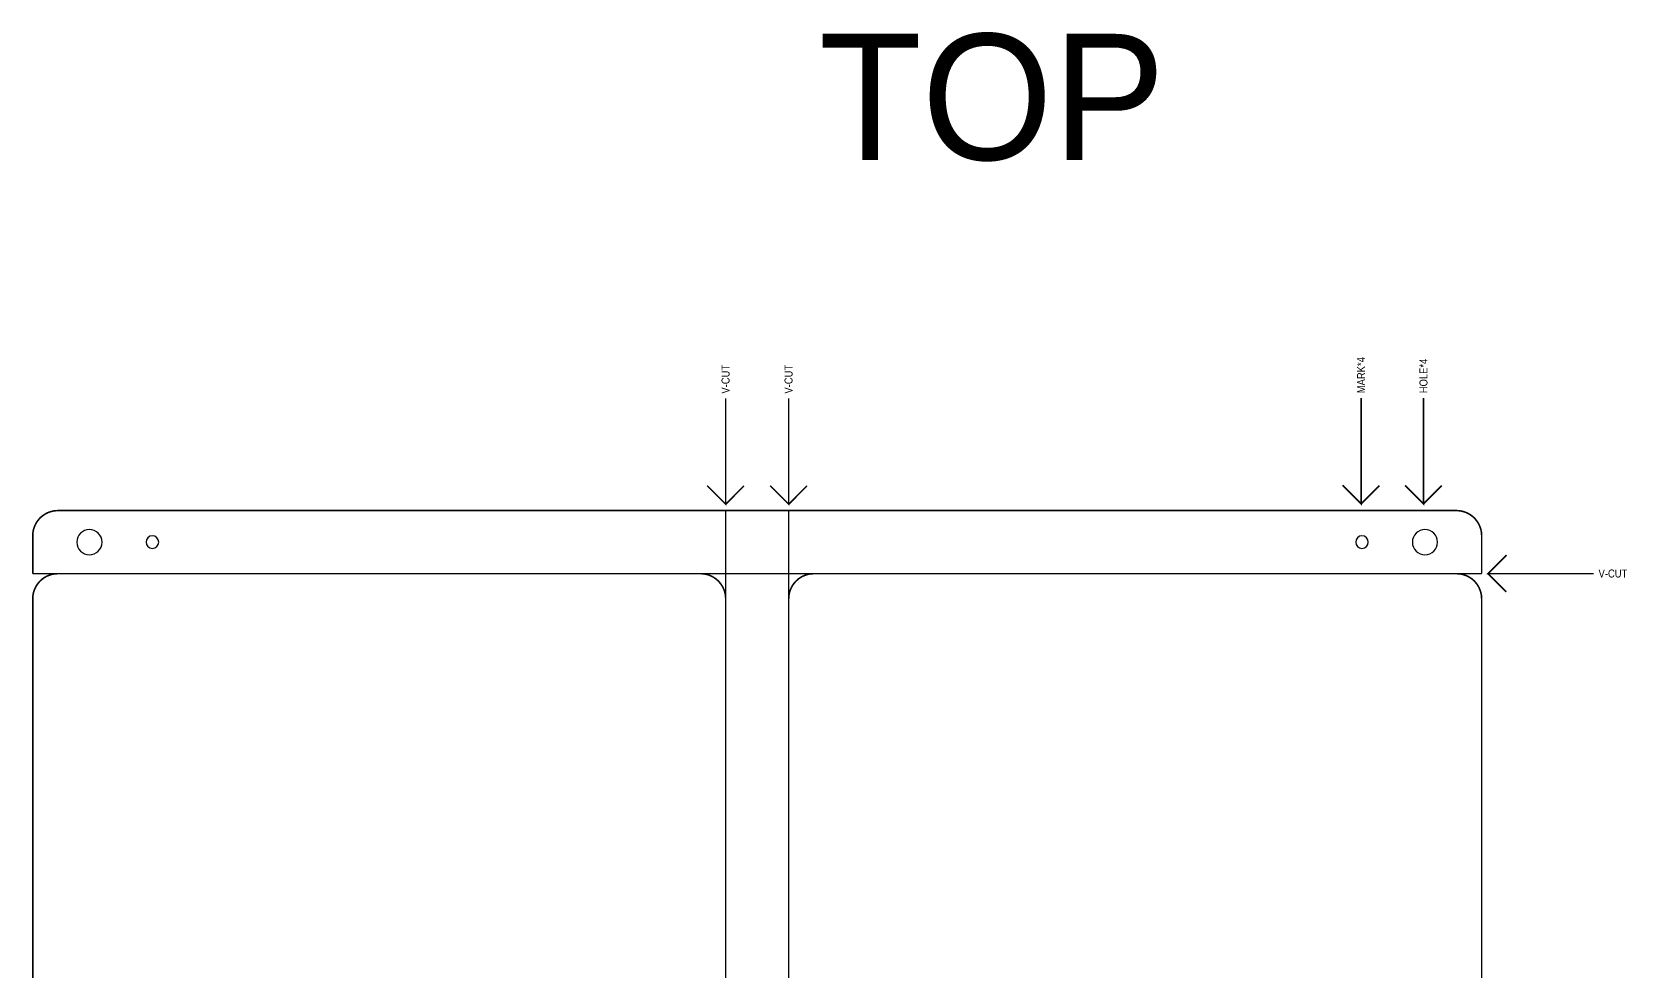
# Model space of a CAD drawing. Header units: millimetres. Extents: x 167 to 483, y 74 to 226.
# Drawn here: x 167.4 to 294, y 148.5 to 223 of the extents above; entities that cross this region are included whole.
import ezdxf

# ---------------------------------------------------------------- set-up
doc = ezdxf.new("R2010")
doc.units = ezdxf.units.MM
doc.layers.add('BG_OUTLINE', color=254, linetype='Continuous')

msp = doc.modelspace()

# ---------------------------------------------------------------- linework, layer by layer
at = {"layer": 'BG_OUTLINE', "const_width": 0.127}
for points in [[(222.497, 193.907), (222.497, 185.519), (221.024, 186.991)], [(227.497, 193.907), (227.497, 185.519), (226.024, 186.991)], [(272.937, 193.935), (272.937, 185.547), (271.465, 187.019)], [(277.89, 193.935), (277.89, 185.547), (276.418, 187.019)], [(222.497, 185.519), (223.945, 186.968)], [(227.497, 185.519), (228.945, 186.968)], [(272.937, 185.547), (274.386, 186.996)], [(277.89, 185.547), (279.339, 186.996)], [(227.497, 83.011), (222.497, 83.011), (222.497, 185.011), (227.497, 185.011), (227.497, 83.011)], [(291.393, 180.011), (283.005, 180.011), (284.477, 181.483)], [(167.497, 180.011), (282.497, 180.011)], [(169.497, 180.011), (220.497, 180.011)], [(229.497, 180.011), (280.497, 180.011)], [(283.005, 180.011), (284.453, 178.562)], [(167.497, 136.011), (167.497, 178.011)], [(222.497, 178.011), (222.497, 136.011)], [(227.497, 136.011), (227.497, 178.011)], [(282.497, 178.011), (282.497, 136.011)]]:
    msp.add_lwpolyline(points, dxfattribs=at)
for points in [[(167.497, 180.011), (167.497, 183.011, -0.414214), (169.497, 185.011), (280.497, 185.011, -0.414214), (282.497, 183.011), (282.497, 180.011)], [(167.497, 178.011, -0.414214), (169.497, 180.011)], [(220.497, 180.011, -0.414214), (222.497, 178.011)], [(227.497, 178.011, -0.414214), (229.497, 180.011)], [(280.497, 180.011, -0.414214), (282.497, 178.011)]]:
    msp.add_lwpolyline(points, format="xyb", dxfattribs=at)
at = {"layer": 'BG_OUTLINE'}
for points in [[(172.997, 182.511, 1), (170.997, 182.511, 1)], [(177.497, 182.511, 1), (176.497, 182.511, 1)], [(273.496, 182.511, 1), (272.497, 182.511, 1)], [(278.997, 182.511, 1), (276.997, 182.511, 1)]]:
    msp.add_lwpolyline(points, format="xyb", close=True, dxfattribs=at)

# ---------------------------------------------------------------- texts
at = {"insert": (229.889, 222.82), "char_height": 10, "width": 8.93136, "attachment_point": 1}
msp.add_mtext('TOP', dxfattribs=at)
at = {"layer": 'BG_OUTLINE', "width": 0.88}
for s, p in [('V-CUT', (222.802, 194.288)), ('V-CUT', (227.802, 194.288)), ('MARK*4', (273.243, 194.316)), ('HOLE*4', (278.196, 194.316))]:
    msp.add_text(s, height=0.635, rotation=90, dxfattribs=at).set_placement(p)
msp.add_text('V-CUT', height=0.635, dxfattribs=at).set_placement((291.774, 179.705))

doc.saveas('drawing.dxf')
